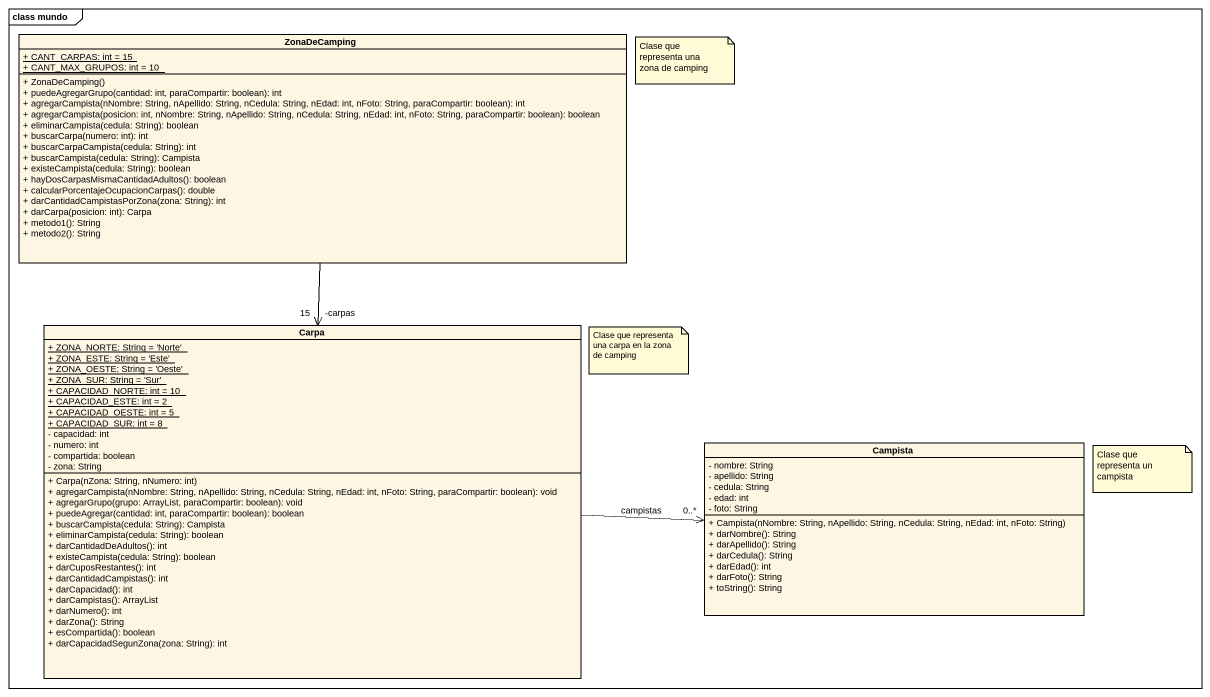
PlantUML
@startuml
mainframe class mundo
hide circle
hide empty members
skinparam classAttributeIconSize 0
class ZonaDeCamping {
  {static} + CANT_CARPAS: int = 15
  {static} + CANT_MAX_GRUPOS: int = 10
  + ZonaDeCamping()
  + puedeAgregarGrupo(cantidad: int, paraCompartir: boolean): int
  + agregarCampista(nNombre: String, nApellido: String, nCedula: String, nEdad: int, nFoto: String, paraCompartir: boolean): int
  + agregarCampista(posicion: int, nNombre: String, nApellido: String, nCedula: String, nEdad: int, nFoto: String, paraCompartir: boolean): boolean
  + eliminarCampista(cedula: String): boolean
  + buscarCarpa(numero: int): int
  + buscarCarpaCampista(cedula: String): int
  + buscarCampista(cedula: String): Campista
  + existeCampista(cedula: String): boolean
  + hayDosCarpasMismaCantidadAdultos(): boolean
  + calcularPorcentajeOcupacionCarpas(): double
  + darCantidadCampistasPorZona(zona: String): int
  + darCarpa(posicion: int): Carpa
  + metodo1(): String
  + metodo2(): String
}
class Carpa {
  {static} + ZONA_NORTE: String = 'Norte'
  {static} + ZONA_ESTE: String = 'Este'
  {static} + ZONA_OESTE: String = 'Oeste'
  {static} + ZONA_SUR: String = 'Sur'
  {static} + CAPACIDAD_NORTE: int = 10
  {static} + CAPACIDAD_ESTE: int = 2
  {static} + CAPACIDAD_OESTE: int = 5
  {static} + CAPACIDAD_SUR: int = 8
  - capacidad: int
  - numero: int
  - compartida: boolean
  - zona: String
  + Carpa(nZona: String, nNumero: int)
  + agregarCampista(nNombre: String, nApellido: String, nCedula: String, nEdad: int, nFoto: String, paraCompartir: boolean): void
  + agregarGrupo(grupo: ArrayList, paraCompartir: boolean): void
  + puedeAgregar(cantidad: int, paraCompartir: boolean): boolean
  + buscarCampista(cedula: String): Campista
  + eliminarCampista(cedula: String): boolean
  + darCantidadDeAdultos(): int
  + existeCampista(cedula: String): boolean
  + darCuposRestantes(): int
  + darCantidadCampistas(): int
  + darCapacidad(): int
  + darCampistas(): ArrayList
  + darNumero(): int
  + darZona(): String
  + esCompartida(): boolean
  + darCapacidadSegunZona(zona: String): int
}
class Campista {
  - nombre: String
  - apellido: String
  - cedula: String
  - edad: int
  - foto: String
  + Campista(nNombre: String, nApellido: String, nCedula: String, nEdad: int, nFoto: String)
  + darNombre(): String
  + darApellido(): String
  + darCedula(): String
  + darEdad(): int
  + darFoto(): String
  + toString(): String
}
ZonaDeCamping --> "-carpas\n15" Carpa
Carpa -right-> "0..*" Campista : campistas
note as N1
  Clase que representa una zona de camping
end note
note as N2
  Clase que representa una carpa en la zona de camping
end note
note as N3
  Clase que representa un campista
end note
@enduml
